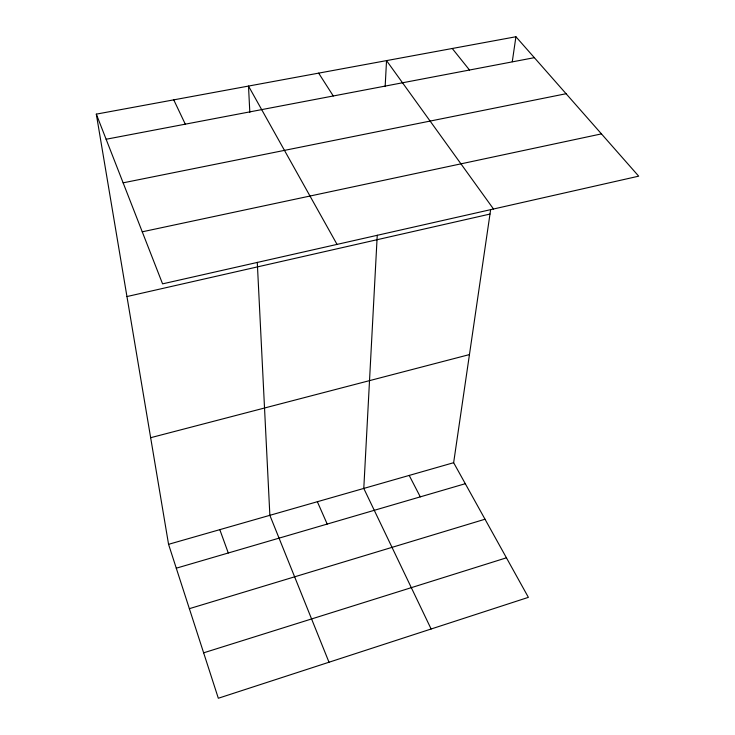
<?xml version="1.0" encoding="UTF-8"?>
<svg xmlns="http://www.w3.org/2000/svg" width="735" height="735" viewBox="0 0 735 735"><rect width="100%" height="100%" fill="white"/><g stroke="black" fill="none" stroke-linecap="round" stroke-linejoin="round"><path stroke-width="1.1" d="M377.248 235.218L363.788 488.426L431.123 629.004M385.149 86.583L386.536 60.61L493.497 209.006M96.313 114.136L162.573 283.857L638.687 176.17L515.924 36.75L96.313 114.136L168.563 544.323L218.323 698.25L528.382 597.353L453.642 462.701L490.649 209.576M512.277 61.703L515.924 36.75M203.641 652.827L506.433 557.81M189.364 608.672L485.017 519.222M176.281 568.192L465.301 483.704M168.563 544.323L453.642 462.701M150.657 437.702L469.444 354.582M126.953 296.554L489.997 214.06M142.25 231.81L601.46 133.889M123.131 182.831L566.088 93.722M106.116 139.255L534.345 57.67M452.255 48.492L469.5 70.018M318.65 73.132L333.277 95.973M337.034 244.397L248.504 86.069L249.817 112.354M409.202 475.426L420.291 496.86M173.745 99.859L185.293 124.169M317.355 501.72L327.204 524.073M329.004 662.235L269.864 515.318L257.278 262.34M219.811 529.65L228.282 552.986"/></g></svg>
